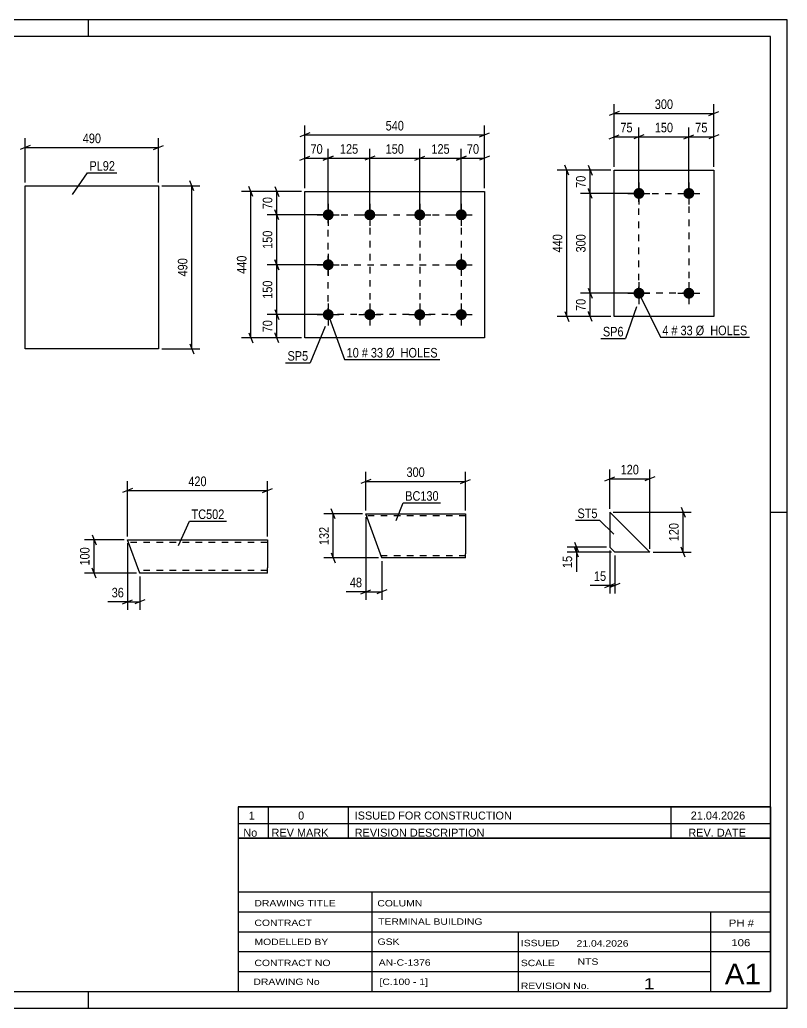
# Model space of a CAD drawing. Header units: millimetres. Extents: x 0 to 420, y 0 to 297.
# Drawn here: x 189.3 to 420, y 0 to 297 of the extents above; entities that cross this region are included whole.
import ezdxf

# ---------------------------------------------------------------- set-up
doc = ezdxf.new("R2010")
doc.units = ezdxf.units.MM
doc.linetypes.add('DXK_LINE_DOT2', pattern=[3.9198, 1.9599, -1.9599])
doc.styles.add('Arial Narrow', font='ARIALN.TTF', dxfattribs={"height": 0.2})

# ---------------------------------------------------------------- blocks, each defined once
blk = doc.blocks.new('Unknown-284869893-1134')
at = {"color": 5, "linetype": 'Continuous'}
for p, q in [((420, 297), (0, 297)), ((210, 292), (210, 297)), ((420, 0), (420, 297)), ((415, 292), (5, 292)), ((415, 5), (415, 292)), ((420, 149), (415, 149)), ((5, 5), (415, 5)), ((210, 0), (210, 5)), ((0, 0), (420, 0))]:
    blk.add_line(p, q, dxfattribs=at)
blk = doc.blocks.new('Part-284869893-5624 - 5623')
at = {"color": 2, "linetype": 'Continuous'}
for p, q in [((275.05, 201.4), (275.05, 245.4)), ((275.05, 245.4), (329.05, 245.4)), ((329.05, 245.4), (329.05, 201.4)), ((329.05, 201.4), (275.05, 201.4))]:
    blk.add_line(p, q, dxfattribs=at)
blk = doc.blocks.new('Bolt-284869893-5625 - 5623')
at = {"linetype": 'Continuous'}
for points in [[(282.05, 240.05, -1), (282.05, 236.75, -1)], [(294.55, 240.05, -1), (294.55, 236.75, -1)], [(309.55, 240.05, -1), (309.55, 236.75, -1)], [(322.05, 240.05, -1), (322.05, 236.75, -1)], [(282.05, 225.05, -1), (282.05, 221.75, -1)], [(322.05, 225.05, -1), (322.05, 221.75, -1)], [(282.05, 210.05, -1), (282.05, 206.75, -1)], [(294.55, 210.05, -1), (294.55, 206.75, -1)], [(309.55, 210.05, -1), (309.55, 206.75, -1)], [(322.05, 210.05, -1), (322.05, 206.75, -1)]]:
    blk.add_hatch(color=1, dxfattribs=at).paths.add_polyline_path(points)
at = {"color": 1, "linetype": 'Continuous'}
for p, q in [((282.05, 241.7), (282.05, 235.1)), ((294.55, 241.7), (294.55, 235.1)), ((309.55, 241.7), (309.55, 235.1)), ((322.05, 241.7), (322.05, 235.1)), ((278.75, 238.4), (285.35, 238.4)), ((291.25, 238.4), (297.85, 238.4)), ((306.25, 238.4), (312.85, 238.4)), ((318.75, 238.4), (325.35, 238.4)), ((282.05, 226.7), (282.05, 220.1)), ((322.05, 226.7), (322.05, 220.1)), ((278.75, 223.4), (285.35, 223.4)), ((318.75, 223.4), (325.35, 223.4)), ((282.05, 211.7), (282.05, 205.1)), ((294.55, 211.7), (294.55, 205.1)), ((309.55, 211.7), (309.55, 205.1)), ((322.05, 211.7), (322.05, 205.1)), ((278.75, 208.4), (285.35, 208.4)), ((291.25, 208.4), (297.85, 208.4)), ((306.25, 208.4), (312.85, 208.4)), ((318.75, 208.4), (325.35, 208.4))]:
    blk.add_line(p, q, dxfattribs=at)
blk = doc.blocks.new('Part-284869893-6708 - 6707')
at = {"color": 2, "linetype": 'Continuous'}
for p, q in [((298.13, 135.31), (293.33, 148.51)), ((293.33, 148.51), (323.33, 148.51)), ((323.33, 148.51), (323.33, 148.42)), ((323.33, 148.42), (323.33, 147.31)), ((323.33, 147.31), (323.33, 136.51)), ((323.33, 135.31), (298.13, 135.31)), ((323.33, 135.31), (323.33, 136.51))]:
    blk.add_line(p, q, dxfattribs=at)
at = {"color": 7, "linetype": 'DXK_LINE_DOT2'}
for p, q in [((323.33, 147.91), (293.54, 147.91)), ((323.33, 148.16), (323.33, 147.31)), ((323.33, 135.91), (297.91, 135.91)), ((298, 135.67), (298.13, 135.31)), ((323.33, 135.41), (323.33, 135.67)), ((323.33, 135.31), (323.33, 135.41))]:
    blk.add_line(p, q, dxfattribs=at)
blk = doc.blocks.new('Part-284869893-5615 - 5614')
at = {"color": 2, "linetype": 'Continuous'}
for p, q in [((367.94, 207.83), (367.94, 251.83)), ((367.94, 251.83), (397.94, 251.83)), ((397.94, 251.83), (397.94, 207.83)), ((397.94, 207.83), (367.94, 207.83))]:
    blk.add_line(p, q, dxfattribs=at)
blk = doc.blocks.new('Bolt-284869893-5616 - 5614')
at = {"linetype": 'Continuous'}
for points in [[(375.44, 246.48, -1), (375.44, 243.18, -1)], [(390.44, 246.48, -1), (390.44, 243.18, -1)], [(375.44, 216.48, -1), (375.44, 213.18, -1)], [(390.44, 216.48, -1), (390.44, 213.18, -1)]]:
    blk.add_hatch(color=1, dxfattribs=at).paths.add_polyline_path(points)
at = {"color": 1, "linetype": 'Continuous'}
for p, q in [((375.44, 248.13), (375.44, 241.53)), ((390.44, 248.13), (390.44, 241.53)), ((372.14, 244.83), (378.74, 244.83)), ((387.14, 244.83), (393.74, 244.83)), ((375.44, 218.13), (375.44, 211.53)), ((390.44, 218.13), (390.44, 211.53)), ((372.14, 214.83), (378.74, 214.83)), ((387.14, 214.83), (393.74, 214.83))]:
    blk.add_line(p, q, dxfattribs=at)
blk = doc.blocks.new('Part-284869893-5633 - 5632')
at = {"color": 2, "linetype": 'Continuous'}
for p, q in [((366.69, 149.05), (366.69, 138.55)), ((378.69, 137.05), (366.69, 149.05)), ((368.19, 137.05), (366.69, 138.55)), ((378.69, 137.05), (368.19, 137.05))]:
    blk.add_line(p, q, dxfattribs=at)
blk = doc.blocks.new('Part-284869893-5671 - 5670')
at = {"color": 2, "linetype": 'Continuous'}
for p, q in [((190.97, 198.12), (190.97, 247.12)), ((190.97, 247.12), (210.97, 247.12)), ((211.07, 247.12), (231.07, 247.12)), ((231.07, 247.12), (231.07, 198.12)), ((210.97, 198.12), (190.97, 198.12)), ((231.07, 198.12), (211.07, 198.12))]:
    blk.add_line(p, q, dxfattribs=at)
blk = doc.blocks.new('Part-284869893-6683 - 6682')
at = {"color": 2, "linetype": 'Continuous'}
for p, q in [((225.39, 130.76), (221.75, 140.76)), ((221.75, 140.76), (263.75, 140.76)), ((263.75, 140.76), (263.75, 139.16)), ((263.75, 139.16), (263.75, 132.36)), ((263.75, 130.76), (225.39, 130.76)), ((263.75, 130.76), (263.75, 132.36))]:
    blk.add_line(p, q, dxfattribs=at)
at = {"color": 7, "linetype": 'DXK_LINE_DOT2'}
for p, q in [((263.75, 139.96), (222.04, 139.96)), ((263.75, 140.64), (263.75, 139.16)), ((263.75, 131.56), (225.1, 131.56)), ((225.22, 131.23), (225.39, 130.76)), ((263.75, 130.76), (263.75, 131.23))]:
    blk.add_line(p, q, dxfattribs=at)
blk = doc.blocks.new('Rectangle-284869893-6845 - 5623')
at = {"color": 1, "linetype": 'DXK_LINE_DOT2'}
blk.add_lwpolyline([(282.05, 238.4), (322.05, 238.4), (322.05, 208.4), (282.05, 208.4), (282.05, 238.4)], close=True, dxfattribs=at)
blk = doc.blocks.new('Rectangle-284869893-6876 - 5614')
at = {"color": 1, "linetype": 'DXK_LINE_DOT2'}
blk.add_lwpolyline([(375.44, 244.83), (390.44, 244.83), (390.44, 214.83), (375.44, 214.83), (375.44, 244.83)], close=True, dxfattribs=at)
blk = doc.blocks.new('Line-284869893-6855 - 5623')
at = {"color": 1, "linetype": 'DXK_LINE_DOT2'}
blk.add_line((294.55, 238.4), (294.55, 208.4), dxfattribs=at)
blk = doc.blocks.new('Line-284869893-6862 - 5623')
at = {"color": 1, "linetype": 'DXK_LINE_DOT2'}
blk.add_line((309.55, 238.4), (309.55, 208.4), dxfattribs=at)
blk = doc.blocks.new('Line-284869893-6869 - 5623')
at = {"color": 1, "linetype": 'DXK_LINE_DOT2'}
blk.add_line((282.05, 223.4), (322.05, 223.4), dxfattribs=at)
blk = doc.blocks.new('StraightDimension-284869893-5860 - 5623')
at = {"color": 7, "linetype": 'Continuous'}
for p, q in [((281.05, 208.4), (263.74, 208.4)), ((265.99, 209.9), (267.19, 206.9)), ((266.59, 201.4), (266.59, 208.4)), ((267.19, 199.9), (265.99, 202.9)), ((274.05, 201.4), (263.74, 201.4))]:
    blk.add_line(p, q, dxfattribs=at)
at = {"color": 0}
blk.add_wipeout([(265.84, 207.33), (261.64, 207.33), (261.64, 202.48), (265.84, 202.48)], dxfattribs=at)
at = {"color": 3, "style": 'Arial Narrow'}
blk.add_text('70', height=2.863, rotation=90.0002, dxfattribs=at).set_placement((265.24, 203.08))
blk = doc.blocks.new('StraightDimension-284869893-5857 - 5623')
at = {"color": 7, "linetype": 'Continuous'}
for p, q in [((265.99, 246.9), (267.19, 243.9)), ((274.05, 245.4), (263.74, 245.4)), ((266.59, 238.4), (266.59, 245.4)), ((281.05, 238.4), (263.74, 238.4)), ((267.19, 236.9), (265.99, 239.9))]:
    blk.add_line(p, q, dxfattribs=at)
at = {"color": 0}
blk.add_wipeout([(265.84, 244.33), (261.64, 244.33), (261.64, 239.48), (265.84, 239.48)], dxfattribs=at)
at = {"color": 3, "style": 'Arial Narrow'}
blk.add_text('70', height=2.863, rotation=90.0002, dxfattribs=at).set_placement((265.24, 240.08))
blk = doc.blocks.new('StraightDimension-284869893-5873 - 5623')
at = {"color": 7, "linetype": 'Continuous'}
for p, q in [((259.42, 243.9), (258.22, 246.9)), ((274.05, 245.4), (255.97, 245.4)), ((258.82, 201.4), (258.82, 245.4)), ((258.22, 202.9), (259.42, 199.9)), ((274.05, 201.4), (255.97, 201.4))]:
    blk.add_line(p, q, dxfattribs=at)
at = {"color": 0}
blk.add_wipeout([(258.07, 226.75), (253.87, 226.75), (253.87, 220.06), (258.07, 220.06)], dxfattribs=at)
at = {"color": 3, "style": 'Arial Narrow'}
blk.add_text('440', height=2.863, rotation=90.0002, dxfattribs=at).set_placement((257.47, 220.66))
blk = doc.blocks.new('StraightDimension-284869893-5877 - 5623')
at = {"color": 7, "linetype": 'Continuous'}
for p, q in [((320.55, 254.8), (323.55, 256)), ((322.05, 239.4), (322.05, 258.25)), ((330.55, 256), (327.55, 254.8)), ((329.05, 246.4), (329.05, 258.25)), ((322.05, 255.4), (329.05, 255.4))]:
    blk.add_line(p, q, dxfattribs=at)
at = {"color": 0}
blk.add_wipeout([(327.98, 256.15), (327.98, 260.35), (323.13, 260.35), (323.13, 256.15)], dxfattribs=at)
at = {"color": 3, "style": 'Arial Narrow'}
blk.add_text('70', height=2.863, dxfattribs=at).set_placement((323.73, 256.75))
blk = doc.blocks.new('StraightDimension-284869893-5881 - 5623')
at = {"color": 7, "linetype": 'Continuous'}
for p, q in [((273.55, 254.8), (276.55, 256)), ((275.05, 246.4), (275.05, 258.25)), ((283.55, 256), (280.55, 254.8)), ((282.05, 239.4), (282.05, 258.25)), ((275.05, 255.4), (282.05, 255.4))]:
    blk.add_line(p, q, dxfattribs=at)
at = {"color": 0}
blk.add_wipeout([(280.98, 256.15), (280.98, 260.35), (276.13, 260.35), (276.13, 256.15)], dxfattribs=at)
at = {"color": 3, "style": 'Arial Narrow'}
blk.add_text('70', height=2.863, dxfattribs=at).set_placement((276.73, 256.75))
blk = doc.blocks.new('StraightDimension-284869893-5897 - 5623')
at = {"color": 7, "linetype": 'Continuous'}
for p, q in [((275.05, 246.4), (275.05, 265.25)), ((329.05, 246.4), (329.05, 265.25)), ((276.55, 263), (273.55, 261.8)), ((275.05, 262.4), (329.05, 262.4)), ((327.55, 261.8), (330.55, 263))]:
    blk.add_line(p, q, dxfattribs=at)
at = {"color": 0}
blk.add_wipeout([(305.4, 263.15), (305.4, 267.35), (298.71, 267.35), (298.71, 263.15)], dxfattribs=at)
at = {"color": 3, "style": 'Arial Narrow'}
blk.add_text('540', height=2.863, dxfattribs=at).set_placement((299.31, 263.75))
blk = doc.blocks.new('StraightDimension-284869893-7153 - 5623')
at = {"color": 7, "linetype": 'Continuous'}
for p, q in [((281.05, 223.4), (263.74, 223.4)), ((267.19, 221.9), (265.99, 224.9)), ((266.59, 208.4), (266.59, 223.4)), ((281.05, 208.4), (263.74, 208.4)), ((265.99, 209.9), (267.19, 206.9))]:
    blk.add_line(p, q, dxfattribs=at)
at = {"color": 0}
blk.add_wipeout([(265.84, 219.25), (261.64, 219.25), (261.64, 212.56), (265.84, 212.56)], dxfattribs=at)
at = {"color": 3, "style": 'Arial Narrow'}
blk.add_text('150', height=2.863, rotation=90.0002, dxfattribs=at).set_placement((265.24, 213.16))
blk = doc.blocks.new('StraightDimension-284869893-7155 - 5623')
at = {"color": 7, "linetype": 'Continuous'}
for p, q in [((281.05, 238.4), (263.74, 238.4)), ((267.19, 236.9), (265.99, 239.9)), ((266.59, 223.4), (266.59, 238.4)), ((281.05, 223.4), (263.74, 223.4)), ((265.99, 224.9), (267.19, 221.9))]:
    blk.add_line(p, q, dxfattribs=at)
at = {"color": 0}
blk.add_wipeout([(265.84, 234.25), (261.64, 234.25), (261.64, 227.56), (265.84, 227.56)], dxfattribs=at)
at = {"color": 3, "style": 'Arial Narrow'}
blk.add_text('150', height=2.863, rotation=90.0002, dxfattribs=at).set_placement((265.24, 228.16))
blk = doc.blocks.new('StraightDimension-284869893-7157 - 5623')
at = {"color": 7, "linetype": 'Continuous'}
for p, q in [((280.55, 254.8), (283.55, 256)), ((282.05, 239.4), (282.05, 258.25)), ((296.05, 256), (293.05, 254.8)), ((294.55, 239.4), (294.55, 258.25)), ((282.05, 255.4), (294.55, 255.4))]:
    blk.add_line(p, q, dxfattribs=at)
at = {"color": 0}
blk.add_wipeout([(291.65, 256.15), (291.65, 260.35), (284.96, 260.35), (284.96, 256.15)], dxfattribs=at)
at = {"color": 3, "style": 'Arial Narrow'}
blk.add_text('125', height=2.863, dxfattribs=at).set_placement((285.56, 256.75))
blk = doc.blocks.new('StraightDimension-284869893-7159 - 5623')
at = {"color": 7, "linetype": 'Continuous'}
for p, q in [((296.05, 256), (293.05, 254.8)), ((294.55, 239.4), (294.55, 258.25)), ((308.05, 254.8), (311.05, 256)), ((309.55, 239.4), (309.55, 258.25)), ((294.55, 255.4), (309.55, 255.4))]:
    blk.add_line(p, q, dxfattribs=at)
at = {"color": 0}
blk.add_wipeout([(305.4, 256.15), (305.4, 260.35), (298.71, 260.35), (298.71, 256.15)], dxfattribs=at)
at = {"color": 3, "style": 'Arial Narrow'}
blk.add_text('150', height=2.863, dxfattribs=at).set_placement((299.31, 256.75))
blk = doc.blocks.new('StraightDimension-284869893-7161 - 5623')
at = {"color": 7, "linetype": 'Continuous'}
for p, q in [((308.05, 254.8), (311.05, 256)), ((309.55, 239.4), (309.55, 258.25)), ((323.55, 256), (320.55, 254.8)), ((322.05, 239.4), (322.05, 258.25)), ((309.55, 255.4), (322.05, 255.4))]:
    blk.add_line(p, q, dxfattribs=at)
at = {"color": 0}
blk.add_wipeout([(319.15, 256.15), (319.15, 260.35), (312.46, 260.35), (312.46, 256.15)], dxfattribs=at)
at = {"color": 3, "style": 'Arial Narrow'}
blk.add_text('125', height=2.863, dxfattribs=at).set_placement((313.06, 256.75))
blk = doc.blocks.new('StraightDimension-284869893-6782 - 6707')
at = {"color": 7, "linetype": 'Continuous'}
for p, q in [((293.33, 149.51), (293.33, 161.15)), ((323.33, 149.51), (323.33, 161.15)), ((294.83, 158.9), (291.83, 157.7)), ((293.33, 158.3), (323.33, 158.3)), ((321.83, 157.7), (324.83, 158.9))]:
    blk.add_line(p, q, dxfattribs=at)
at = {"color": 0}
blk.add_wipeout([(311.67, 159.05), (311.67, 163.25), (304.98, 163.25), (304.98, 159.05)], dxfattribs=at)
at = {"color": 3, "style": 'Arial Narrow'}
blk.add_text('300', height=2.863, dxfattribs=at).set_placement((305.58, 159.65))
blk = doc.blocks.new('StraightDimension-284869893-6793 - 6707')
at = {"color": 7, "linetype": 'Continuous'}
for p, q in [((293.33, 147.51), (293.33, 122.74)), ((298.13, 134.31), (298.13, 122.74)), ((291.83, 124.54), (294.83, 125.74)), ((293.33, 125.14), (298.13, 125.14)), ((299.63, 125.74), (296.63, 124.54))]:
    blk.add_line(p, q, dxfattribs=at)
at = {"color": 0}
blk.add_wipeout([(292.8, 125.89), (292.8, 130.09), (287.95, 130.09), (287.95, 125.89)], dxfattribs=at)
at = {"color": 7, "linetype": 'Continuous'}
blk.add_line((293.33, 125.14), (287.42, 125.14), dxfattribs=at)
blk.add_line((293.33, 125.14), (287.42, 125.14), dxfattribs=at)
at = {"color": 3, "style": 'Arial Narrow'}
blk.add_text('48', height=2.863, dxfattribs=at).set_placement((288.55, 126.49))
blk = doc.blocks.new('StraightDimension-284869893-6811 - 6707')
at = {"color": 7, "linetype": 'Continuous'}
for p, q in [((292.33, 148.51), (280.72, 148.51)), ((284.17, 147.01), (282.97, 150.01)), ((283.57, 135.31), (283.57, 148.51)), ((282.97, 136.81), (284.17, 133.81)), ((297.13, 135.31), (280.72, 135.31))]:
    blk.add_line(p, q, dxfattribs=at)
at = {"color": 0}
blk.add_wipeout([(282.82, 145.26), (278.62, 145.26), (278.62, 138.57), (282.82, 138.57)], dxfattribs=at)
at = {"color": 3, "style": 'Arial Narrow'}
blk.add_text('132', height=2.863, rotation=90.0002, dxfattribs=at).set_placement((282.22, 139.17))
blk = doc.blocks.new('StraightDimension-284869893-5826 - 5614')
at = {"color": 7, "linetype": 'Continuous'}
for p, q in [((374.44, 244.83), (357.88, 244.83)), ((361.33, 243.33), (360.13, 246.33)), ((360.73, 214.83), (360.73, 244.83)), ((374.44, 214.83), (357.88, 214.83)), ((360.13, 216.33), (361.33, 213.33))]:
    blk.add_line(p, q, dxfattribs=at)
at = {"color": 0}
blk.add_wipeout([(359.98, 233.17), (355.78, 233.17), (355.78, 226.49), (359.98, 226.49)], dxfattribs=at)
at = {"color": 3, "style": 'Arial Narrow'}
blk.add_text('300', height=2.863, rotation=90.0002, dxfattribs=at).set_placement((359.38, 227.09))
blk = doc.blocks.new('StraightDimension-284869893-5825 - 5614')
at = {"color": 7, "linetype": 'Continuous'}
for p, q in [((360.13, 253.33), (361.33, 250.33)), ((366.94, 251.83), (357.88, 251.83)), ((360.73, 244.83), (360.73, 251.83)), ((374.44, 244.83), (357.88, 244.83)), ((361.33, 243.33), (360.13, 246.33))]:
    blk.add_line(p, q, dxfattribs=at)
at = {"color": 0}
blk.add_wipeout([(359.98, 250.76), (355.78, 250.76), (355.78, 245.9), (359.98, 245.9)], dxfattribs=at)
at = {"color": 3, "style": 'Arial Narrow'}
blk.add_text('70', height=2.863, rotation=90.0002, dxfattribs=at).set_placement((359.38, 246.5))
blk = doc.blocks.new('StraightDimension-284869893-5827 - 5614')
at = {"color": 7, "linetype": 'Continuous'}
for p, q in [((374.44, 214.83), (357.88, 214.83)), ((360.13, 216.33), (361.33, 213.33)), ((360.73, 207.83), (360.73, 214.83)), ((361.33, 206.33), (360.13, 209.33)), ((366.94, 207.83), (357.88, 207.83))]:
    blk.add_line(p, q, dxfattribs=at)
at = {"color": 0}
blk.add_wipeout([(359.98, 213.76), (355.78, 213.76), (355.78, 208.9), (359.98, 208.9)], dxfattribs=at)
at = {"color": 3, "style": 'Arial Narrow'}
blk.add_text('70', height=2.863, rotation=90.0002, dxfattribs=at).set_placement((359.38, 209.5))
blk = doc.blocks.new('StraightDimension-284869893-5837 - 5614')
at = {"color": 7, "linetype": 'Continuous'}
for p, q in [((354.33, 250.33), (353.13, 253.33)), ((366.94, 251.83), (350.88, 251.83)), ((353.73, 207.83), (353.73, 251.83)), ((353.13, 209.33), (354.33, 206.33)), ((366.94, 207.83), (350.88, 207.83))]:
    blk.add_line(p, q, dxfattribs=at)
at = {"color": 0}
blk.add_wipeout([(352.98, 233.17), (348.78, 233.17), (348.78, 226.49), (352.98, 226.49)], dxfattribs=at)
at = {"color": 3, "style": 'Arial Narrow'}
blk.add_text('440', height=2.863, rotation=90.0002, dxfattribs=at).set_placement((352.38, 227.09))
blk = doc.blocks.new('StraightDimension-284869893-5841 - 5614')
at = {"color": 7, "linetype": 'Continuous'}
for p, q in [((390.44, 245.83), (390.44, 264.68)), ((397.94, 252.83), (397.94, 264.68)), ((388.94, 261.23), (391.94, 262.43)), ((390.44, 261.83), (397.94, 261.83)), ((399.44, 262.43), (396.44, 261.23))]:
    blk.add_line(p, q, dxfattribs=at)
at = {"color": 0}
blk.add_wipeout([(396.62, 262.58), (396.62, 266.78), (391.76, 266.78), (391.76, 262.58)], dxfattribs=at)
at = {"color": 3, "style": 'Arial Narrow'}
blk.add_text('75', height=2.863, dxfattribs=at).set_placement((392.36, 263.18))
blk = doc.blocks.new('StraightDimension-284869893-5842 - 5614')
at = {"color": 7, "linetype": 'Continuous'}
for p, q in [((375.44, 245.83), (375.44, 264.68)), ((390.44, 245.83), (390.44, 264.68)), ((376.94, 262.43), (373.94, 261.23)), ((375.44, 261.83), (390.44, 261.83)), ((388.94, 261.23), (391.94, 262.43))]:
    blk.add_line(p, q, dxfattribs=at)
at = {"color": 0}
blk.add_wipeout([(386.28, 262.58), (386.28, 266.78), (379.6, 266.78), (379.6, 262.58)], dxfattribs=at)
at = {"color": 3, "style": 'Arial Narrow'}
blk.add_text('150', height=2.863, dxfattribs=at).set_placement((380.2, 263.18))
blk = doc.blocks.new('StraightDimension-284869893-5843 - 5614')
at = {"color": 7, "linetype": 'Continuous'}
for p, q in [((367.94, 252.83), (367.94, 264.68)), ((375.44, 245.83), (375.44, 264.68)), ((366.44, 261.23), (369.44, 262.43)), ((367.94, 261.83), (375.44, 261.83)), ((376.94, 262.43), (373.94, 261.23))]:
    blk.add_line(p, q, dxfattribs=at)
at = {"color": 0}
blk.add_wipeout([(374.12, 262.58), (374.12, 266.78), (369.26, 266.78), (369.26, 262.58)], dxfattribs=at)
at = {"color": 3, "style": 'Arial Narrow'}
blk.add_text('75', height=2.863, dxfattribs=at).set_placement((369.86, 263.18))
blk = doc.blocks.new('StraightDimension-284869893-5853 - 5614')
at = {"color": 7, "linetype": 'Continuous'}
for p, q in [((367.94, 252.83), (367.94, 271.68)), ((397.94, 252.83), (397.94, 271.68)), ((369.44, 269.43), (366.44, 268.23)), ((367.94, 268.83), (397.94, 268.83)), ((396.44, 268.23), (399.44, 269.43))]:
    blk.add_line(p, q, dxfattribs=at)
at = {"color": 0}
blk.add_wipeout([(386.28, 269.58), (386.28, 273.78), (379.6, 273.78), (379.6, 269.58)], dxfattribs=at)
at = {"color": 3, "style": 'Arial Narrow'}
blk.add_text('300', height=2.863, dxfattribs=at).set_placement((380.2, 270.18))
blk = doc.blocks.new('StraightDimension-284869893-5913 - 5632')
at = {"color": 7, "linetype": 'Continuous'}
for p, q in [((367.69, 149.05), (391.09, 149.05)), ((388.09, 150.55), (389.29, 147.55)), ((388.69, 137.05), (388.69, 149.05)), ((379.69, 137.05), (391.09, 137.05)), ((389.29, 135.55), (388.09, 138.55))]:
    blk.add_line(p, q, dxfattribs=at)
at = {"color": 0}
blk.add_wipeout([(387.94, 146.39), (383.74, 146.39), (383.74, 139.71), (387.94, 139.71)], dxfattribs=at)
at = {"color": 3, "style": 'Arial Narrow'}
blk.add_text('120', height=2.863, rotation=90.0002, dxfattribs=at).set_placement((387.34, 140.31))
blk = doc.blocks.new('StraightDimension-284869893-5905 - 5632')
at = {"color": 7, "linetype": 'Continuous'}
for p, q in [((366.69, 150.05), (366.69, 161.9)), ((378.69, 138.05), (378.69, 161.9)), ((365.19, 158.45), (368.19, 159.65)), ((366.69, 159.05), (378.69, 159.05)), ((380.19, 159.65), (377.19, 158.45))]:
    blk.add_line(p, q, dxfattribs=at)
at = {"color": 0}
blk.add_wipeout([(376.03, 159.8), (376.03, 164), (369.34, 164), (369.34, 159.8)], dxfattribs=at)
at = {"color": 3, "style": 'Arial Narrow'}
blk.add_text('120', height=2.863, dxfattribs=at).set_placement((369.94, 160.4))
blk = doc.blocks.new('StraightDimension-284869893-5909 - 5632')
at = {"color": 7, "linetype": 'Continuous'}
for p, q in [((356.09, 140.05), (357.29, 137.05)), ((365.69, 138.55), (353.84, 138.55)), ((367.19, 137.05), (353.84, 137.05)), ((357.29, 135.55), (356.09, 138.55)), ((356.69, 137.05), (356.69, 138.55))]:
    blk.add_line(p, q, dxfattribs=at)
at = {"color": 0}
blk.add_wipeout([(355.94, 136.52), (351.74, 136.52), (351.74, 131.67), (355.94, 131.67)], dxfattribs=at)
at = {"color": 7, "linetype": 'Continuous'}
blk.add_line((356.69, 137.05), (356.69, 131.14), dxfattribs=at)
blk.add_line((356.69, 137.05), (356.69, 131.14), dxfattribs=at)
at = {"color": 3, "style": 'Arial Narrow'}
blk.add_text('15', height=2.863, rotation=90.0002, dxfattribs=at).set_placement((355.34, 132.27))
blk = doc.blocks.new('StraightDimension-284869893-5901 - 5632')
at = {"color": 7, "linetype": 'Continuous'}
for p, q in [((366.69, 137.55), (366.69, 124.65)), ((368.19, 136.05), (368.19, 124.65)), ((365.19, 126.45), (368.19, 127.65)), ((369.69, 127.65), (366.69, 126.45)), ((366.69, 127.05), (368.19, 127.05))]:
    blk.add_line(p, q, dxfattribs=at)
at = {"color": 0}
blk.add_wipeout([(366.16, 127.8), (366.16, 132), (361.31, 132), (361.31, 127.8)], dxfattribs=at)
at = {"color": 7, "linetype": 'Continuous'}
blk.add_line((366.69, 127.05), (360.78, 127.05), dxfattribs=at)
blk.add_line((366.69, 127.05), (360.78, 127.05), dxfattribs=at)
at = {"color": 3, "style": 'Arial Narrow'}
blk.add_text('15', height=2.863, dxfattribs=at).set_placement((361.91, 128.4))
blk = doc.blocks.new('StraightDimension-284869893-5917 - 5670')
at = {"color": 7, "linetype": 'Continuous'}
for p, q in [((232.07, 247.12), (243.47, 247.12)), ((241.67, 245.62), (240.47, 248.62)), ((241.07, 198.12), (241.07, 247.12)), ((240.47, 199.62), (241.67, 196.62)), ((232.07, 198.12), (243.47, 198.12))]:
    blk.add_line(p, q, dxfattribs=at)
at = {"color": 0}
blk.add_wipeout([(240.32, 225.96), (236.12, 225.96), (236.12, 219.28), (240.32, 219.28)], dxfattribs=at)
at = {"color": 3, "style": 'Arial Narrow'}
blk.add_text('490', height=2.863, rotation=90.0002, dxfattribs=at).set_placement((239.72, 219.88))
blk = doc.blocks.new('StraightDimension-284869893-5921 - 5670')
at = {"color": 7, "linetype": 'Continuous'}
for p, q in [((190.97, 248.12), (190.97, 261.44)), ((231.07, 248.12), (231.07, 261.44)), ((192.47, 259.19), (189.47, 257.99)), ((190.97, 258.59), (231.07, 258.59)), ((229.57, 257.99), (232.57, 259.19))]:
    blk.add_line(p, q, dxfattribs=at)
at = {"color": 0}
blk.add_wipeout([(214.36, 259.34), (214.36, 263.54), (207.68, 263.54), (207.68, 259.34)], dxfattribs=at)
at = {"color": 3, "style": 'Arial Narrow'}
blk.add_text('490', height=2.863, dxfattribs=at).set_placement((208.28, 259.94))
blk = doc.blocks.new('StraightDimension-284869893-6764 - 6682')
at = {"color": 7, "linetype": 'Continuous'}
for p, q in [((221.75, 139.76), (221.75, 119.7)), ((225.39, 129.76), (225.39, 119.7)), ((220.25, 121.5), (223.25, 122.7)), ((221.75, 122.1), (225.39, 122.1)), ((226.89, 122.7), (223.89, 121.5))]:
    blk.add_line(p, q, dxfattribs=at)
at = {"color": 0}
blk.add_wipeout([(221.23, 122.85), (221.23, 127.05), (216.37, 127.05), (216.37, 122.85)], dxfattribs=at)
at = {"color": 7, "linetype": 'Continuous'}
blk.add_line((221.75, 122.1), (215.85, 122.1), dxfattribs=at)
blk.add_line((221.75, 122.1), (215.85, 122.1), dxfattribs=at)
at = {"color": 3, "style": 'Arial Narrow'}
blk.add_text('36', height=2.863, dxfattribs=at).set_placement((216.97, 123.45))
blk = doc.blocks.new('StraightDimension-284869893-6714 - 6682')
at = {"color": 7, "linetype": 'Continuous'}
for p, q in [((221.75, 141.76), (221.75, 158.39)), ((263.75, 141.76), (263.75, 158.39)), ((223.25, 156.14), (220.25, 154.94)), ((221.75, 155.54), (263.75, 155.54)), ((262.25, 154.94), (265.25, 156.14))]:
    blk.add_line(p, q, dxfattribs=at)
at = {"color": 0}
blk.add_wipeout([(246.09, 156.29), (246.09, 160.49), (239.41, 160.49), (239.41, 156.29)], dxfattribs=at)
at = {"color": 3, "style": 'Arial Narrow'}
blk.add_text('420', height=2.863, dxfattribs=at).set_placement((240.01, 156.89))
blk = doc.blocks.new('StraightDimension-284869893-6737 - 6682')
at = {"color": 7, "linetype": 'Continuous'}
for p, q in [((220.75, 140.76), (208.81, 140.76)), ((211.06, 142.26), (212.26, 139.26)), ((211.66, 130.76), (211.66, 140.76)), ((224.39, 130.76), (208.81, 130.76)), ((212.26, 129.26), (211.06, 132.26))]:
    blk.add_line(p, q, dxfattribs=at)
at = {"color": 0}
blk.add_wipeout([(210.91, 139.1), (206.71, 139.1), (206.71, 132.42), (210.91, 132.42)], dxfattribs=at)
at = {"color": 3, "style": 'Arial Narrow'}
blk.add_text('100', height=2.863, rotation=90.0002, dxfattribs=at).set_placement((210.31, 133.02))
blk = doc.blocks.new('Mark-284869893-5955 - 5623')
at = {"color": 0}
blk.add_wipeout([(291.24, 195.53), (291.24, 198.53), (287.58, 198.53), (287.58, 195.53)], dxfattribs=at)
blk.add_wipeout([(291.24, 195.53), (291.24, 198.53), (287.58, 198.53), (287.58, 195.53)], dxfattribs=at)
at = {"color": 7, "linetype": 'Continuous'}
blk.add_line((282.05, 208.4), (286.98, 194.93), dxfattribs=at)
at = {"color": 0}
blk.add_wipeout([(293.96, 195.53), (293.96, 198.53), (292.14, 198.53), (292.14, 195.53)], dxfattribs=at)
blk.add_wipeout([(293.96, 195.53), (293.96, 198.53), (292.14, 198.53), (292.14, 195.53)], dxfattribs=at)
at = {"color": 3, "style": 'Arial Narrow'}
blk.add_text('10', height=2.863, dxfattribs=at).set_placement((287.58, 195.53))
at = {"color": 0}
blk.add_wipeout([(298.52, 195.53), (298.52, 198.53), (294.86, 198.53), (294.86, 195.53)], dxfattribs=at)
blk.add_wipeout([(298.52, 195.53), (298.52, 198.53), (294.86, 198.53), (294.86, 195.53)], dxfattribs=at)
at = {"color": 3, "style": 'Arial Narrow'}
blk.add_text('#', height=2.86, dxfattribs=at).set_placement((292.14, 195.53))
at = {"color": 0}
blk.add_wipeout([(314.95, 195.53), (314.95, 198.53), (299.42, 198.53), (299.42, 195.53)], dxfattribs=at)
blk.add_wipeout([(314.95, 195.53), (314.95, 198.53), (299.42, 198.53), (299.42, 195.53)], dxfattribs=at)
at = {"color": 7, "linetype": 'Continuous'}
blk.add_line((286.98, 194.93), (315.55, 194.93), dxfattribs=at)
at = {"color": 3, "style": 'Arial Narrow'}
for s, p in [('33', (294.86, 195.53)), ('Ø  HOLES', (299.42, 195.53))]:
    blk.add_text(s, height=2.863, dxfattribs=at).set_placement(p)
blk = doc.blocks.new('Mark-284869893-5952 - 5623')
at = {"color": 0}
blk.add_wipeout([(276.02, 194.57), (276.02, 197.57), (269.81, 197.57), (269.81, 194.57)], dxfattribs=at)
blk.add_wipeout([(276.02, 194.57), (276.02, 197.57), (269.81, 197.57), (269.81, 194.57)], dxfattribs=at)
at = {"color": 30, "linetype": 'Continuous'}
for p in [(281.11, 204.84), (269.21, 193.97)]:
    blk.add_line(p, (276.62, 193.97), dxfattribs=at)
at = {"color": 3, "style": 'Arial Narrow'}
blk.add_text('SP5', height=2.863, dxfattribs=at).set_placement((269.81, 194.57))
blk = doc.blocks.new('Unknown-284869893-7236')
at = {"color": 7, "linetype": 'Continuous'}
for p, q in [((255, 51.05), (255, 5)), ((255, 51.05), (415, 51.05)), ((415, 51), (415, 5)), ((255, 35), (415, 35)), ((295.14, 35), (295.14, 5)), ((255, 29), (415, 29)), ((397, 5.05), (397, 29.05)), ((255, 23), (415, 23)), ((339.14, 23), (339.14, 5)), ((255, 17), (415, 17)), ((255, 11), (397, 11)), ((255, 5), (415, 5))]:
    blk.add_line(p, q, dxfattribs=at)
at = {"color": 7, "style": 'Arial Narrow'}
for s, height, width, p in [('DRAWING TITLE', 1.9089, 1.425378, (259.88, 30.61)), ('COLUMN', 1.909, 1.425378, (296.81, 30.59)), ('TERMINAL BUILDING', 1.9089, 1.425378, (297.06, 25.07)), ('CONTRACT', 1.909, 1.425378, (259.88, 24.71)), ('MODELLED BY', 1.9089, 1.425378, (259.88, 18.98)), ('GSK', 1.909, 1.425378, (296.88, 19.04)), ('ISSUED', 1.909, 1.425378, (339.94, 18.64)), ('21.04.2026', 1.909, 1.425378, (356.69, 18.52)), ('CONTRACT NO', 1.9089, 1.425378, (259.88, 12.66)), ('AN-C-1376', 1.909, 1.425378, (297.23, 12.78)), ('SCALE', 1.909, 1.425378, (339.94, 12.65)), ('A1', 6.204, 1.25, (401.24, 7.2)), ('DRAWING No', 1.909, 1.425378, (259.56, 7)), ('[C.100 - 1]', 1.9089, 1.425378, (297.46, 6.99)), ('1', 3.34, 1.5, (376.91, 5.68)), ('REVISION No.', 1.9089, 1.425378, (339.94, 5.77))]:
    blk.add_text(s, height=height, dxfattribs=dict(at, width=width)).set_placement(p)
at = {"color": 7, "linetype": 'Continuous', "style": 'Arial Narrow'}
for s, height, width, p in [('PH #', 2.1, 1.42538, (402.4, 24.55)), ('106', 2.1, 1.42538, (403.19, 18.65)), ('NTS', 1.909, 1.425378, (357, 13.05))]:
    blk.add_text(s, height=height, dxfattribs=dict(at, width=width)).set_placement(p)
blk = doc.blocks.new('Unknown-284869893-7237')
at = {"color": 7, "linetype": 'Continuous'}
for p, q in [((255, 60.55), (415, 60.55)), ((415, 60.55), (255, 60.55)), ((255, 60.55), (255, 55.55)), ((264, 60.55), (264, 55.55)), ((288, 60.55), (288, 55.55)), ((385, 60.55), (385, 55.55)), ((415, 60.55), (415, 55.55)), ((255, 55.55), (415, 55.55)), ((255, 55.55), (255, 51.05)), ((255, 55.55), (415, 55.55)), ((264, 55.55), (264, 51.05)), ((288, 55.55), (288, 51.05)), ((385, 55.55), (385, 51.05)), ((415, 55.55), (415, 51.05)), ((415, 51.05), (255, 51.05))]:
    blk.add_line(p, q, dxfattribs=at)
at = {"color": 7, "linetype": 'Continuous', "style": 'Arial Narrow'}
for s, height, width, p in [('1', 2.39, 1.196471, (258.16, 56.7)), ('0', 2.39, 1.196471, (273, 56.7)), ('ISSUED FOR CONSTRUCTION', 2.3861, 1.196471, (290, 56.7)), ('21.04.2026', 2.386, 1.196471, (391, 56.7)), ('No', 2.386, 1.2, (256.54, 51.55)), ('REV MARK', 2.386, 1.2, (265, 51.55)), ('REVISION DESCRIPTION', 2.3861, 1.2, (290, 51.55)), ('REV. DATE', 2.386, 1.2, (390.28, 51.55))]:
    blk.add_text(s, height=height, dxfattribs=dict(at, width=width)).set_placement(p)
blk = doc.blocks.new('Mark-284869893-6836 - 6707')
at = {"color": 0}
blk.add_wipeout([(315.24, 152.49), (315.24, 155.49), (305.19, 155.49), (305.19, 152.49)], dxfattribs=at)
blk.add_wipeout([(315.24, 152.49), (315.24, 155.49), (305.19, 155.49), (305.19, 152.49)], dxfattribs=at)
at = {"color": 30, "linetype": 'Continuous'}
for p, q in [((302.49, 146.53), (304.59, 151.89)), ((304.59, 151.89), (315.84, 151.89))]:
    blk.add_line(p, q, dxfattribs=at)
at = {"color": 3, "style": 'Arial Narrow'}
blk.add_text('BC130', height=2.863, dxfattribs=at).set_placement((305.19, 152.49))
blk = doc.blocks.new('Mark-284869893-5948 - 5614')
at = {"color": 0}
blk.add_wipeout([(370.81, 201.86), (370.81, 204.86), (364.6, 204.86), (364.6, 201.86)], dxfattribs=at)
blk.add_wipeout([(370.81, 201.86), (370.81, 204.86), (364.6, 204.86), (364.6, 201.86)], dxfattribs=at)
at = {"color": 30, "linetype": 'Continuous'}
for p in [(374.65, 210.73), (364, 201.26)]:
    blk.add_line(p, (371.41, 201.26), dxfattribs=at)
at = {"color": 3, "style": 'Arial Narrow'}
blk.add_text('SP6', height=2.863, dxfattribs=at).set_placement((364.6, 201.86))
blk = doc.blocks.new('Mark-284869893-5951 - 5614')
at = {"color": 0}
blk.add_wipeout([(384.3, 202.23), (384.3, 205.23), (382.48, 205.23), (382.48, 202.23)], dxfattribs=at)
blk.add_wipeout([(384.3, 202.23), (384.3, 205.23), (382.48, 205.23), (382.48, 202.23)], dxfattribs=at)
at = {"color": 7, "linetype": 'Continuous'}
blk.add_line((375.44, 214.83), (381.88, 201.63), dxfattribs=at)
at = {"color": 0}
blk.add_wipeout([(387.03, 202.23), (387.03, 205.23), (385.2, 205.23), (385.2, 202.23)], dxfattribs=at)
blk.add_wipeout([(387.03, 202.23), (387.03, 205.23), (385.2, 205.23), (385.2, 202.23)], dxfattribs=at)
at = {"color": 3, "style": 'Arial Narrow'}
blk.add_text('4', height=2.86, dxfattribs=at).set_placement((382.48, 202.23))
at = {"color": 0}
blk.add_wipeout([(391.59, 202.23), (391.59, 205.23), (387.93, 205.23), (387.93, 202.23)], dxfattribs=at)
blk.add_wipeout([(391.59, 202.23), (391.59, 205.23), (387.93, 205.23), (387.93, 202.23)], dxfattribs=at)
at = {"color": 3, "style": 'Arial Narrow'}
blk.add_text('#', height=2.86, dxfattribs=at).set_placement((385.2, 202.23))
at = {"color": 0}
blk.add_wipeout([(408.02, 202.23), (408.02, 205.23), (392.49, 205.23), (392.49, 202.23)], dxfattribs=at)
blk.add_wipeout([(408.02, 202.23), (408.02, 205.23), (392.49, 205.23), (392.49, 202.23)], dxfattribs=at)
at = {"color": 7, "linetype": 'Continuous'}
blk.add_line((381.88, 201.63), (408.62, 201.63), dxfattribs=at)
at = {"color": 3, "style": 'Arial Narrow'}
for s, p in [('33', (387.93, 202.23)), ('Ø  HOLES', (392.49, 202.23))]:
    blk.add_text(s, height=2.863, dxfattribs=at).set_placement(p)
blk = doc.blocks.new('Mark-284869893-5956 - 5632')
at = {"color": 0}
blk.add_wipeout([(362.98, 147.27), (362.98, 150.27), (356.95, 150.27), (356.95, 147.27)], dxfattribs=at)
blk.add_wipeout([(362.98, 147.27), (362.98, 150.27), (356.95, 150.27), (356.95, 147.27)], dxfattribs=at)
at = {"color": 30, "linetype": 'Continuous'}
for p in [(356.35, 146.67), (367.87, 142.45)]:
    blk.add_line(p, (363.58, 146.67), dxfattribs=at)
at = {"color": 3, "style": 'Arial Narrow'}
blk.add_text('ST5', height=2.863, dxfattribs=at).set_placement((356.95, 147.27))
blk = doc.blocks.new('Mark-284869893-5959 - 5670')
at = {"color": 0}
blk.add_wipeout([(217.96, 251.65), (217.96, 254.65), (210.28, 254.65), (210.28, 251.65)], dxfattribs=at)
blk.add_wipeout([(217.96, 251.65), (217.96, 254.65), (210.28, 254.65), (210.28, 251.65)], dxfattribs=at)
at = {"color": 30, "linetype": 'Continuous'}
for p, q in [((205.18, 244.48), (209.68, 251.05)), ((209.68, 251.05), (218.56, 251.05))]:
    blk.add_line(p, q, dxfattribs=at)
at = {"color": 3, "style": 'Arial Narrow'}
blk.add_text('PL92', height=2.863, dxfattribs=at).set_placement((210.28, 251.65))
blk = doc.blocks.new('Mark-284869893-6724 - 6682')
at = {"color": 0}
blk.add_wipeout([(250.83, 146.99), (250.83, 149.99), (240.97, 149.99), (240.97, 146.99)], dxfattribs=at)
blk.add_wipeout([(250.83, 146.99), (250.83, 149.99), (240.97, 149.99), (240.97, 146.99)], dxfattribs=at)
at = {"color": 30, "linetype": 'Continuous'}
for p, q in [((237.08, 139.08), (240.37, 146.39)), ((240.37, 146.39), (251.43, 146.39))]:
    blk.add_line(p, q, dxfattribs=at)
at = {"color": 3, "style": 'Arial Narrow'}
blk.add_text('TC502', height=2.863, dxfattribs=at).set_placement((240.97, 146.99))

msp = doc.modelspace()

# ---------------------------------------------------------------- block references
for name in ['Unknown-284869893-1134', 'Part-284869893-5615 - 5614', 'Part-284869893-5671 - 5670', 'Bolt-284869893-5616 - 5614', 'Part-284869893-5624 - 5623', 'Rectangle-284869893-6876 - 5614', 'Bolt-284869893-5625 - 5623', 'Rectangle-284869893-6845 - 5623', 'Line-284869893-6855 - 5623', 'Line-284869893-6862 - 5623', 'Line-284869893-6869 - 5623', 'Part-284869893-6708 - 6707', 'Part-284869893-5633 - 5632', 'Part-284869893-6683 - 6682', 'Unknown-284869893-7237', 'Unknown-284869893-7236']:
    msp.add_blockref(name, (0, 0))

# ---------------------------------------------------------------- next in the draw order: block references
for name in ['StraightDimension-284869893-5841 - 5614', 'StraightDimension-284869893-5877 - 5623', 'StraightDimension-284869893-5917 - 5670', 'StraightDimension-284869893-5857 - 5623', 'StraightDimension-284869893-5826 - 5614', 'StraightDimension-284869893-5860 - 5623', 'StraightDimension-284869893-6714 - 6682', 'StraightDimension-284869893-6782 - 6707', 'StraightDimension-284869893-5913 - 5632', 'StraightDimension-284869893-6793 - 6707', 'StraightDimension-284869893-6764 - 6682']:
    msp.add_blockref(name, (0, 0))

# ---------------------------------------------------------------- next in the draw order: block references
for name in ['StraightDimension-284869893-5921 - 5670', 'StraightDimension-284869893-5825 - 5614', 'StraightDimension-284869893-5873 - 5623', 'StraightDimension-284869893-5827 - 5614', 'StraightDimension-284869893-5905 - 5632', 'Mark-284869893-6836 - 6707', 'Mark-284869893-6724 - 6682', 'StraightDimension-284869893-6811 - 6707', 'StraightDimension-284869893-6737 - 6682']:
    msp.add_blockref(name, (0, 0))

# ---------------------------------------------------------------- next in the draw order: block references
for name in ['StraightDimension-284869893-5842 - 5614', 'StraightDimension-284869893-5881 - 5623', 'Mark-284869893-5959 - 5670', 'StraightDimension-284869893-5837 - 5614', 'StraightDimension-284869893-7153 - 5623', 'Mark-284869893-5956 - 5632', 'StraightDimension-284869893-5909 - 5632']:
    msp.add_blockref(name, (0, 0))

# ---------------------------------------------------------------- next in the draw order: block references
for name in ['StraightDimension-284869893-5897 - 5623', 'StraightDimension-284869893-5843 - 5614', 'StraightDimension-284869893-7155 - 5623', 'Mark-284869893-5955 - 5623', 'Mark-284869893-5948 - 5614', 'StraightDimension-284869893-5901 - 5632']:
    msp.add_blockref(name, (0, 0))

# ---------------------------------------------------------------- next in the draw order: block references
for name in ['StraightDimension-284869893-5853 - 5614', 'StraightDimension-284869893-7157 - 5623', 'Mark-284869893-5951 - 5614', 'Mark-284869893-5952 - 5623']:
    msp.add_blockref(name, (0, 0))

# ---------------------------------------------------------------- next in the draw order: block references
msp.add_blockref('StraightDimension-284869893-7159 - 5623', (0, 0))

# ---------------------------------------------------------------- next in the draw order: block references
msp.add_blockref('StraightDimension-284869893-7161 - 5623', (0, 0))

doc.saveas('drawing.dxf')
